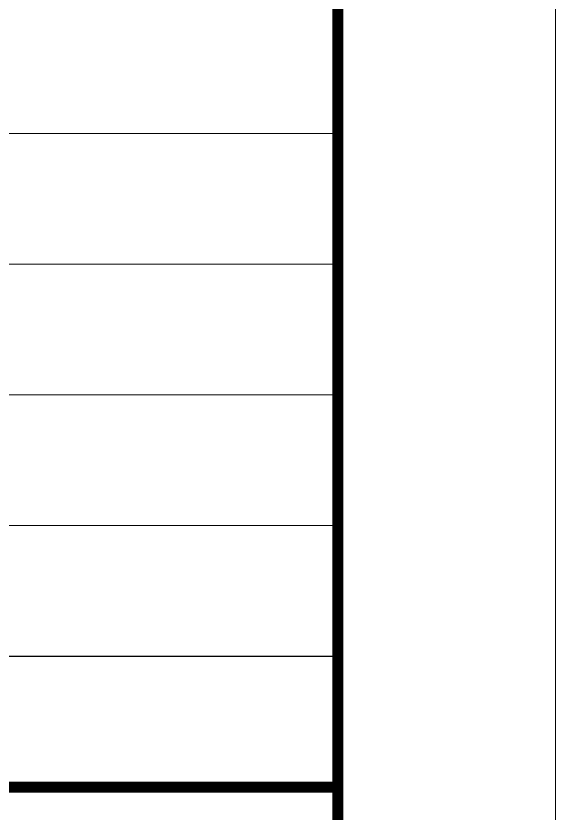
# Model space of a CAD drawing. Extents: x 116425 to 211028, y 11881 to 56060.
# Drawn here: x 209788 to 211028, y 40723 to 42553 of the extents above; entities that cross this region are included whole.
import ezdxf
from ezdxf.xclip import XClip

# ---------------------------------------------------------------- set-up
doc = ezdxf.new("R2010")
doc.units = 0
doc.header["$LTSCALE"] = 1000
doc.header["$MEASUREMENT"] = 0
doc.header["$XCLIPFRAME"] = 0

# ---------------------------------------------------------------- blocks, each defined once
blk = doc.blocks.new('图框-A1')
for points, const_width in [([(0, 0), (841, 0), (841, 594), (0, 594)], 0.05), ([(766, 584), (25, 584), (25, 10), (766, 10)], 0.5)]:
    blk.add_lwpolyline(points, close=True, dxfattribs=dict(const_width=const_width))
blk = doc.blocks.new('X-104 13#平面')
at = {"xscale": 100, "yscale": 100, "zscale": 100}
blk.add_blockref('图框-A1', (-10634.5, 42114.8), dxfattribs=at)
blk = doc.blocks.new('图签信息')
at = {"const_width": 0.5}
for points in [[(-65, 574), (-65, 500.5), (0, 500.5), (0, 574)], [(-65, 0), (0, 0), (0, 500.5), (-65, 500.5)]]:
    blk.add_lwpolyline(points, close=True, dxfattribs=at)
at = {"const_width": 0.05}
for points in [[(-65, 530.5), (0, 530.5)], [(-65, 524.5), (0, 524.5)], [(-65, 518.5), (0, 518.5)], [(-65, 512.5), (0, 512.5)], [(-65, 512.5), (0, 512.5)], [(-65, 506.5), (0, 506.5)], [(-65, 500.5), (0, 500.5)]]:
    blk.add_lwpolyline(points, dxfattribs=at)
blk = doc.blocks.new('图签-A1')
at = {"color": 2}
blk.add_blockref('图签信息', (0, 0), dxfattribs=at)

msp = doc.modelspace()

# ---------------------------------------------------------------- block references
at = {"xscale": 50, "yscale": 50, "zscale": 50}
for name, p in [('图框-A1', (168976.7, 15258.1)), ('图签-A1', (210526.7, 15758.1))]:
    msp.add_blockref(name, p, dxfattribs=at)
ref = msp.add_blockref('X-104 13#平面', (144576.5, -38678.8))
XClip(ref).set_block_clipping_path([(47300.0000000066, 70599.9999999998), (54100.0000000072, 81199.9999999998)])

doc.saveas('drawing.dxf')
